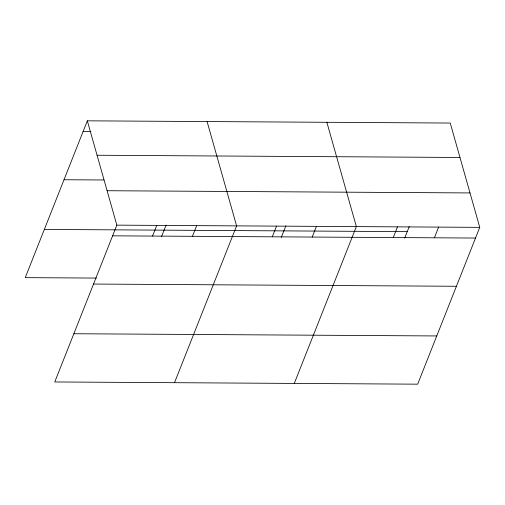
<?xml version="1.0" encoding="UTF-8"?>
<svg xmlns="http://www.w3.org/2000/svg" width="505" height="505" viewBox="0 0 505 505"><rect width="100%" height="100%" fill="white"/><g stroke="black" fill="none" stroke-linecap="round" stroke-linejoin="round"><path stroke-width="0.76" d="M87.333 120.828L116.844 225.142L54.761 381.957L417.667 384.172L479.75 227.357L450.239 123.043L87.333 120.828L25.25 277.643L96.48 278.072M152.535 236.075L156.765 225.388M161.499 236.725L166.126 225.034M192.449 236.321L196.685 225.628M174.515 382.689L236.605 225.874L207.094 121.56M272.29 236.807L276.525 226.12M281.253 237.457L285.887 225.767M312.21 237.047L316.439 226.36M294.276 383.421L356.36 226.606L326.855 122.292M393.262 237.546L397.492 226.859M404.644 238.215L409.271 226.524M434.388 237.798L438.618 227.111M83.104 131.515L90.932 131.565M97.074 155.25L459.979 157.472M64.015 179.736L103.935 179.982M107.104 190.72L470.01 192.935M116.844 225.142L479.75 227.357M44.339 229.421L407.245 231.637M112.615 235.829L475.521 238.051M93.52 284.05L456.425 286.272M73.85 333.736L436.756 335.951"/></g></svg>
